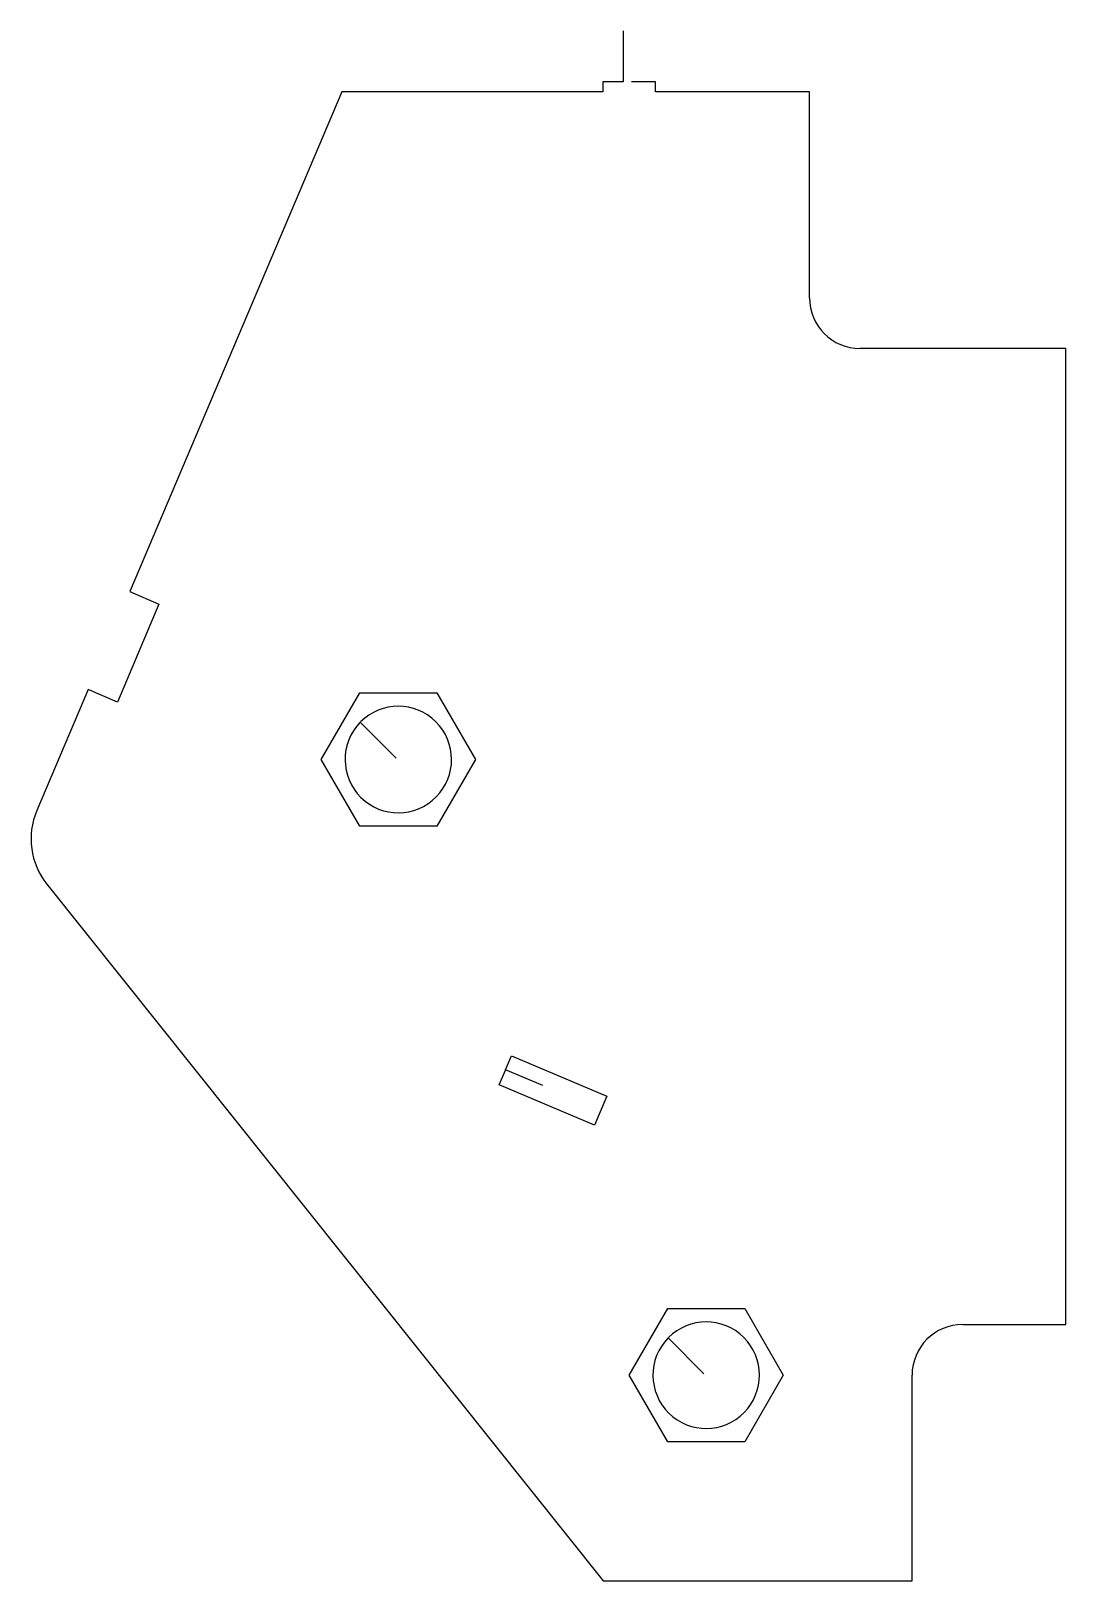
# Model space of a CAD drawing. Extents: x 196 to 297, y 1024 to 1176.
import ezdxf

# ---------------------------------------------------------------- set-up
doc = ezdxf.new("R2010")
doc.units = 0

msp = doc.modelspace()

# ---------------------------------------------------------------- linework, layer by layer
for p, q in [((254.13, 1175.5), (254.13, 1170.56)), ((226.73, 1169.56), (206.06, 1120.87)), ((252.17, 1169.56), (226.73, 1169.56)), ((254.13, 1170.56), (252.17, 1170.56)), ((252.17, 1170.56), (252.17, 1169.56)), ((257.29, 1170.56), (254.94, 1170.56)), ((257.29, 1169.56), (257.29, 1170.56)), ((272.29, 1169.56), (257.29, 1169.56)), ((272.29, 1149.5), (272.29, 1169.56)), ((297.29, 1144.56), (277.23, 1144.56)), ((297.29, 1049.44), (297.29, 1144.56)), ((206.06, 1120.87), (208.91, 1119.65)), ((208.91, 1119.65), (204.86, 1110.1)), ((202.01, 1111.31), (197, 1099.52)), ((204.86, 1110.1), (202.01, 1111.31)), ((224.72, 1104.5), (228.48, 1111)), ((228.48, 1111), (235.98, 1111)), ((235.98, 1111), (239.74, 1104.5)), ((232.01, 1104.63), (228.52, 1108.13)), ((228.48, 1098), (224.72, 1104.5)), ((239.74, 1104.5), (235.98, 1098)), ((235.98, 1098), (228.48, 1098)), ((197.98, 1092.36), (252.2, 1024.44)), ((242.69, 1074.27), (243.26, 1075.63)), ((243.26, 1075.63), (252.54, 1071.69)), ((242.06, 1072.8), (242.66, 1074.22)), ((246.31, 1072.73), (242.69, 1074.27)), ((251.34, 1068.86), (242.06, 1072.8)), ((252.54, 1071.69), (251.34, 1068.86)), ((254.72, 1044.5), (258.48, 1051)), ((258.48, 1051), (265.98, 1051)), ((265.98, 1051), (269.74, 1044.5)), ((287.23, 1049.44), (297.29, 1049.44)), ((262.01, 1044.63), (258.52, 1048.13)), ((258.48, 1038), (254.72, 1044.5)), ((269.74, 1044.5), (265.98, 1038)), ((282.29, 1024.44), (282.29, 1044.5)), ((265.98, 1038), (258.48, 1038)), ((252.2, 1024.44), (282.29, 1024.44))]:
    msp.add_line(p, q)
for centre, radius, start, end in [((277.23, 1149.5), 4.94, 180, 270), ((232.23, 1104.5), 5.19, 135.6245, 135), ((203.5, 1096.76), 7.06, 156.9932, 218.5584), ((262.23, 1044.5), 5.19, 135.6245, 135), ((287.23, 1044.5), 4.94, 90, 180)]:
    msp.add_arc(centre, radius, start, end)

doc.saveas('drawing.dxf')
